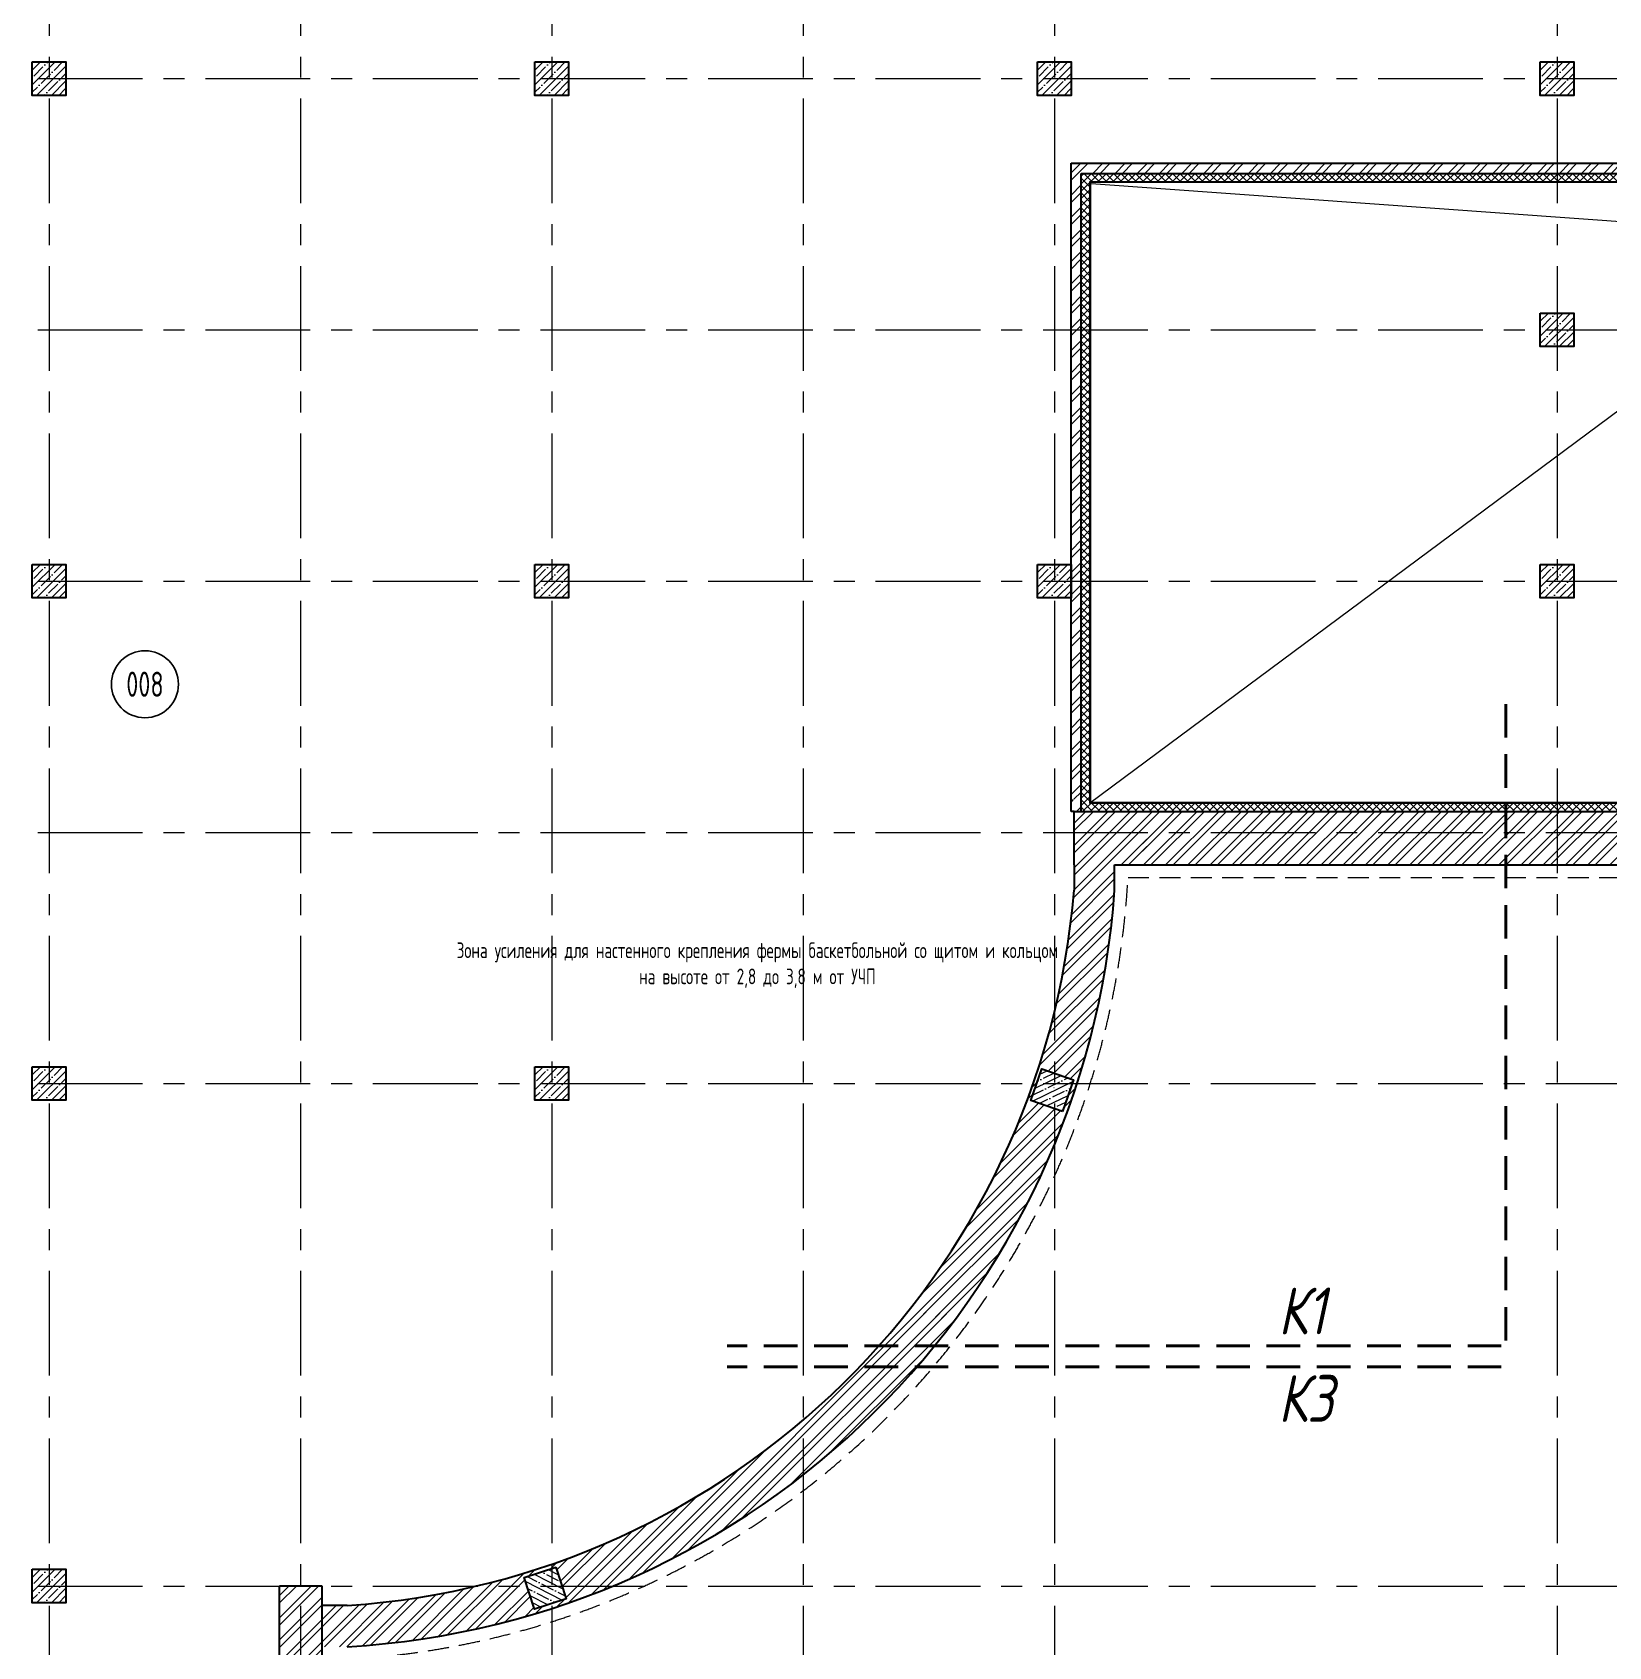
# Model space of a CAD drawing. Header units: millimetres. Extents: x -8417289 to 9420486, y 0 to 166066.
# Drawn here: x -335372 to -316555, y 105876 to 125154 of the extents above; entities that cross this region are included whole.
import ezdxf
from ezdxf import colors
from ezdxf.entities.mleader import LeaderData, LeaderLine
from ezdxf.enums import TextEntityAlignment as Align
from ezdxf.math import Vec2, Vec3

# ---------------------------------------------------------------- set-up
doc = ezdxf.new("R2010")
doc.units = ezdxf.units.MM
doc.header["$MEASUREMENT"] = 0
for name, pattern in [('CENTER', [2, 1.25, -0.25, 0.25, -0.25]), ('HIDDEN', [6, 4, -2]), ('TRATTEGGIATA', [0.75, 0.5, -0.25])]:
    doc.linetypes.add(name, pattern=pattern)
doc.layers.get('0').update_dxf_attribs({"color": 250, "lineweight": 9})
for name, color, linetype, lineweight in [('1 этаж тонкие линии!', 250, 'Continuous', 0), ('АР_Колонны', 250, 'Continuous', 30), ('АР_Колонны Штрих', 250, 'Continuous', 5), ('АР_Маркер экспликации', 239, 'Continuous', 13), ('АР_МосжилНии_Стены', 127, 'Continuous', 30), ('АР_Номер помещения', 1, 'Continuous', 25), ('АР_Оси', 195, 'Continuous', 9), ('АР_Перегородки кирпич', 244, 'Continuous', 30), ('АР_Перегородки_кирпич_Штрих', 244, 'Continuous', 5), ('АР_Сети', 250, 'Continuous', 30), ('АР_стены', 250, 'Continuous', 30), ('АР_тонкая линия', 250, 'Continuous', 0), ('АР_Штриховка кирпич', 250, 'Continuous', 9), ('Подвал', 250, 'Continuous', 30)]:
    doc.layers.add(name, color=color, linetype=linetype, lineweight=lineweight)
doc.layers.add('ТХ_Задание КР', color=7, linetype='Continuous', true_color=0x9a5430)
doc.styles.add('ISOCPEUR', font='isocpeur.TTF')
doc.styles.add('ГОСТ 2.304', font='isocpeur.TTF', dxfattribs={"width": 0.7})
doc.styles.add('М2', font='isocpeui.ttf', dxfattribs={"width": 0.8})
pattern_1 = [(45, (-1298551.721179725, 164426.8594320829), (-132.5825214724777, 132.5825214724777), []), (45, (-1298463.332832225, 164426.8594320829), (-132.5825214724777, 132.5825214724777), [])]

# ---------------------------------------------------------------- blocks, each defined once
blk = doc.blocks.new('*U264')
at = {"layer": 'АР_Номер помещения', "color": 7}
blk.add_circle((-11974.07101150486, -849.2380251303753), 400, dxfattribs=at)
at = {"color": 7, "style": 'ISOCPEUR', "width": 0.7, "flags": 1}
blk.add_attdef('КАТЕГОРИЯ', (-499.1655280450395, -2092.186355050572), '', height=250, dxfattribs=at)
at = {"layer": 'АР_Номер помещения', "color": 7, "style": 'ISOCPEUR', "width": 0.7}
blk.add_attdef('НОМЕР_ПОМЕЩЕНИЯ', text='', height=300, dxfattribs=at).set_placement((-11974.07101150777, -849.2380251303753), align=Align.MIDDLE_CENTER)
blk = doc.blocks.new('A$Cb1ac1438')
at = {"layer": 'АР_Колонны Штрих', "ltscale": 100}
h = blk.add_hatch(dxfattribs=at)
h.set_pattern_fill('ANSI35', color=256, scale=500, angle=161.0398319781508)
h.set_pattern_definition([(206.0398319781508, (898269.906760073, -348997.308166508), (54.8744852097032, -112.3111342341892), []), (206.0398319781508, (898186.3139504915, -348968.589842044), (54.8744852097032, -112.3111342341892), [156.25, -31.25, 0, -31.25])])
h.paths.add_polyline_path([(5719.346614299488, -202.5913746167789), (6097.64448702152, -332.5556754611025), (6227.608787865844, 45.74219726095907), (5849.310915143811, 175.7064981052536)])
h = blk.add_hatch(dxfattribs=at)
h.set_pattern_fill('ANSI35', color=256, scale=500, angle=-72.0645431068729)
h.set_pattern_definition([(332.9354568931271, (-256735.9129927806, 917047.4838722233), (56.87424014611736, 111.3118179161664), []), (332.9354568931271, (-256708.6942039412, 916963.3908433332), (56.87424014611736, 111.3118179161664), [156.25, -31.25, 0, -31.25])])
h.paths.add_polyline_path([(173.2168417862558, -6154.528628895481), (50.03866453003138, -5773.967021993492), (-330.5229423719575, -5897.145199249746), (-207.3447651157039, -6277.70680615172)])
at = {"layer": 'АР_Колонны', "ltscale": 100}
for points in [[(6097.64448702152, -332.5556754611025), (5719.346614299488, -202.5913746167789), (5849.310915143811, 175.7064981052536), (6227.608787865844, 45.74219726095907)], [(50.03866453003138, -5773.967021993492), (173.2168417862558, -6154.528628895481), (-207.3447651157039, -6277.70680615172), (-330.5229423719575, -5897.145199249746)]]:
    blk.add_lwpolyline(points, close=True, dxfattribs=at)

msp = doc.modelspace()

# ---------------------------------------------------------------- hatches: boundary and pattern name
at = {"layer": '1 этаж тонкие линии!', "ltscale": 100, "transparency": 33554559}
h = msp.add_hatch(dxfattribs=at)
h.set_pattern_fill('ANSI37', scale=500, style=0)
h.set_pattern_definition([(45, (-15492.96052481339, 107911.1420704368), (-44.19417382415922, 44.19417382415922), []), (135, (-15492.96052481339, 107911.1420704368), (-44.19417382415922, -44.19417382415921), [])])
h.paths.add_polyline_path([(-306258.0953417295, 121325.4545757953), (-305992.0711264501, 121325.4545757953), (-305992.0711264501, 123369.9490637413), (-306025.8514090478, 123369.9490637413), (-306025.8514090478, 123420.6521764803), (-307526.1564171973, 123420.6521764803), (-307526.1564171973, 123369.9490637413), (-322752.4206091523, 123369.9490637413), (-322752.4206091523, 115950.6824583525), (-305992.0711264501, 115950.6824583525), (-305992.0711264501, 120795.4545757954), (-306258.0953417295, 120795.4545757954)])
edge = h.paths.add_edge_path()
edge.add_line((-305892.5859029791, 120895.4545757953), (-305892.585902979, 120795.4545757954))
edge.add_line((-305892.585902979, 120795.4545757954), (-306258.0953417295, 120795.4545757954))
edge.add_line((-306258.0953417295, 120795.4545757954), (-306258.0953417295, 121325.4545757953))
edge.add_line((-306258.0953417295, 121325.4545757953), (-305892.585902979, 121325.4545757953))
edge.add_line((-305892.585902979, 121325.4545757953), (-305892.585902979, 121225.4545757954))
edge.add_arc((-305892.5859029789, 120895.4545757952), 330.0000000001098, 90.00000000002026, 173.0379373089027)
edge.add_line((-306220.1526900622, 120935.4545757953), (-306222.5859029791, 120935.4545757953))
edge.add_line((-306222.5859029791, 120935.4545757953), (-306222.585902979, 120895.4545757953))
edge.add_line((-306222.585902979, 120895.4545757953), (-305892.5859029791, 120895.4545757953))
edge = h.paths.add_edge_path()
edge.add_line((-305892.585902979, 120935.4545757953), (-305892.5859029791, 120895.4545757953))
edge.add_line((-305892.5859029791, 120895.4545757953), (-306222.585902979, 120895.4545757953))
edge.add_arc((-305892.5859029856, 120895.4545757956), 329.999999993423, 89.91062262276688, 180.000000000043, ccw=False)
edge.add_line((-305892.0711264501, 121225.4541742877), (-305892.0711264501, 123469.9490637413))
edge.add_line((-305892.0711264501, 123469.9490637413), (-306025.8514090478, 123469.9490637413))
edge.add_line((-306025.8514090478, 123469.9490637413), (-306025.8514090478, 123420.6521764803))
edge.add_line((-306025.8514090478, 123420.6521764803), (-307526.1564171973, 123420.6521764803))
edge.add_line((-307526.1564171973, 123420.6521764803), (-307526.1564171973, 123469.9490637413))
edge.add_line((-307526.1564171973, 123469.9490637413), (-322852.4206091523, 123469.9490637413))
edge.add_line((-322852.4206091523, 123469.9490637413), (-322852.4206091523, 115850.6824583525))
edge.add_line((-322852.4206091523, 115850.6824583525), (-305892.0711264501, 115850.6824583525))
edge.add_line((-305892.0711264501, 115850.6824583525), (-305892.0711264501, 120935.4545757953))
edge.add_line((-305892.0711264501, 120935.4545757953), (-305892.585902979, 120935.4545757953))
edge = h.paths.add_edge_path()
edge.add_arc((-305892.5859029851, 120895.4545757956), 329.9999999938888, 173.0379373088267, 180.0000000000429)
edge.add_line((-306222.5859029791, 120895.4545757953), (-306222.585902979, 120935.4545757953))
edge.add_line((-306222.585902979, 120935.4545757953), (-306220.1526900622, 120935.4545757953))
at = {"layer": 'АР_Колонны Штрих', "ltscale": 100}
h = msp.add_hatch(dxfattribs=at)
h.set_pattern_fill('ANSI35', color=256, scale=500)
h.set_pattern_definition([(45, (-1292424.170391682, 164672.1571121852), (-88.38834764831844, 88.38834764831844), []), (45, (-1292335.782044182, 164672.1571121852), (-88.38834764831844, 88.38834764831844), [156.25, -31.25, 0, -31.25])])
h.paths.add_polyline_path([(-334972.0711264507, 124800.6824583525), (-335372.0711264507, 124800.6824583525), (-335372.0711264507, 124400.6824583525), (-334972.0711264507, 124400.6824583525)])
h = msp.add_hatch(dxfattribs=at)
h.set_pattern_fill('ANSI35', color=256, scale=500)
h.set_pattern_definition([(45, (-1286424.170391682, 164672.1571121852), (-88.38834764831844, 88.38834764831844), []), (45, (-1286335.782044182, 164672.1571121852), (-88.38834764831844, 88.38834764831844), [156.25, -31.25, 0, -31.25])])
h.paths.add_polyline_path([(-328972.0711264506, 124800.6824583525), (-329372.0711264506, 124800.6824583525), (-329372.0711264506, 124400.6824583525), (-328972.0711264506, 124400.6824583525)])
h = msp.add_hatch(dxfattribs=at)
h.set_pattern_fill('ANSI35', color=256, scale=500)
h.set_pattern_definition([(45, (-1280424.170391682, 164672.1571121852), (-88.38834764831844, 88.38834764831844), []), (45, (-1280335.782044182, 164672.1571121852), (-88.38834764831844, 88.38834764831844), [156.25, -31.25, 0, -31.25])])
h.paths.add_polyline_path([(-322972.0711264503, 124800.6824583525), (-323372.0711264503, 124800.6824583525), (-323372.0711264503, 124400.6824583525), (-322972.0711264503, 124400.6824583525)])
h = msp.add_hatch(dxfattribs=at)
h.set_pattern_fill('ANSI35', color=256, scale=500)
h.set_pattern_definition([(45, (-1274424.170391682, 164672.1571121852), (-88.38834764831844, 88.38834764831844), []), (45, (-1274335.782044182, 164672.1571121852), (-88.38834764831844, 88.38834764831844), [156.25, -31.25, 0, -31.25])])
h.paths.add_polyline_path([(-316972.0711264502, 124800.6824583525), (-317372.0711264502, 124800.6824583525), (-317372.0711264502, 124400.6824583525), (-316972.0711264502, 124400.6824583525)])
h = msp.add_hatch(dxfattribs=at)
h.set_pattern_fill('ANSI35', color=256, scale=500)
h.set_pattern_definition([(45, (-1274424.170391682, 161672.1571121852), (-88.38834764831844, 88.38834764831844), []), (45, (-1274335.782044182, 161672.1571121852), (-88.38834764831844, 88.38834764831844), [156.25, -31.25, 0, -31.25])])
h.paths.add_polyline_path([(-316972.0711264502, 121800.6824583525), (-317372.0711264502, 121800.6824583525), (-317372.0711264502, 121400.6824583525), (-316972.0711264502, 121400.6824583525)])
h = msp.add_hatch(dxfattribs=at)
h.set_pattern_fill('ANSI35', color=256, scale=500)
h.set_pattern_definition([(45, (-1292424.170391682, 158672.1571121852), (-88.38834764831844, 88.38834764831844), []), (45, (-1292335.782044182, 158672.1571121852), (-88.38834764831844, 88.38834764831844), [156.25, -31.25, 0, -31.25])])
h.paths.add_polyline_path([(-334972.0711264507, 118800.6824583525), (-335372.0711264507, 118800.6824583525), (-335372.0711264507, 118400.6824583525), (-334972.0711264507, 118400.6824583525)])
h = msp.add_hatch(dxfattribs=at)
h.set_pattern_fill('ANSI35', color=256, scale=500)
h.set_pattern_definition([(45, (-1286424.170391682, 158672.1571121852), (-88.38834764831844, 88.38834764831844), []), (45, (-1286335.782044182, 158672.1571121852), (-88.38834764831844, 88.38834764831844), [156.25, -31.25, 0, -31.25])])
h.paths.add_polyline_path([(-328972.0711264506, 118800.6824583525), (-329372.0711264506, 118800.6824583525), (-329372.0711264506, 118400.6824583525), (-328972.0711264506, 118400.6824583525)])
h = msp.add_hatch(dxfattribs=at)
h.set_pattern_fill('ANSI35', color=256, scale=500)
h.set_pattern_definition([(45, (-1280424.170391682, 158672.1571121852), (-88.38834764831844, 88.38834764831844), []), (45, (-1280335.782044182, 158672.1571121852), (-88.38834764831844, 88.38834764831844), [156.25, -31.25, 0, -31.25])])
h.paths.add_polyline_path([(-322972.0711264503, 118800.6824583525), (-323372.0711264503, 118800.6824583525), (-323372.0711264503, 118400.6824583525), (-322972.0711264503, 118400.6824583525)])
h = msp.add_hatch(dxfattribs=at)
h.set_pattern_fill('ANSI35', color=256, scale=500)
h.set_pattern_definition([(45, (-1274424.170391682, 158672.1571121852), (-88.38834764831844, 88.38834764831844), []), (45, (-1274335.782044182, 158672.1571121852), (-88.38834764831844, 88.38834764831844), [156.25, -31.25, 0, -31.25])])
h.paths.add_polyline_path([(-316972.0711264502, 118800.6824583525), (-317372.0711264502, 118800.6824583525), (-317372.0711264502, 118400.6824583525), (-316972.0711264502, 118400.6824583525)])
h = msp.add_hatch(dxfattribs=at)
h.set_pattern_fill('ANSI35', color=256, scale=500)
h.set_pattern_definition([(45, (-1292424.170391682, 152672.1571121852), (-88.38834764831844, 88.38834764831844), []), (45, (-1292335.782044182, 152672.1571121852), (-88.38834764831844, 88.38834764831844), [156.25, -31.25, 0, -31.25])])
h.paths.add_polyline_path([(-334972.0711264507, 112800.6824583525), (-335372.0711264507, 112800.6824583525), (-335372.0711264507, 112400.6824583525), (-334972.0711264507, 112400.6824583525)])
h = msp.add_hatch(dxfattribs=at)
h.set_pattern_fill('ANSI35', color=256, scale=500)
h.set_pattern_definition([(45, (-1286424.170391682, 152672.1571121852), (-88.38834764831844, 88.38834764831844), []), (45, (-1286335.782044182, 152672.1571121852), (-88.38834764831844, 88.38834764831844), [156.25, -31.25, 0, -31.25])])
h.paths.add_polyline_path([(-328972.0711264506, 112800.6824583525), (-329372.0711264506, 112800.6824583525), (-329372.0711264506, 112400.6824583525), (-328972.0711264506, 112400.6824583525)])
h = msp.add_hatch(dxfattribs=at)
h.set_pattern_fill('ANSI35', color=256, scale=500)
h.set_pattern_definition([(45, (-1292424.170391682, 146672.1571121852), (-88.38834764831844, 88.38834764831844), []), (45, (-1292335.782044182, 146672.1571121852), (-88.38834764831844, 88.38834764831844), [156.25, -31.25, 0, -31.25])])
h.paths.add_polyline_path([(-334972.0711264507, 106800.6824583525), (-335372.0711264507, 106800.6824583525), (-335372.0711264507, 106400.6824583525), (-334972.0711264507, 106400.6824583525)])
at = {"layer": 'АР_Перегородки_кирпич_Штрих', "ltscale": 100}
h = msp.add_hatch(dxfattribs=at)
h.set_pattern_fill('ANSI32', color=256, scale=500)
h.set_pattern_definition([(45, (-15289.26513409219, 0), (-132.5825214724777, 132.5825214724777), []), (45, (-15200.87678659218, 0), (-132.5825214724777, 132.5825214724777), [])])
h.paths.add_polyline_path([(-304052.0711264501, 123589.9490637413), (-305172.0711264501, 123589.9490637413), (-305172.0711264501, 123469.9490637413), (-304172.0711264501, 123469.9490637413), (-304172.5771687811, 121600.6824583525), (-304052.5840094198, 121600.6824583525)])
h.paths.add_polyline_path([(-304052.5840094198, 121600.6824583525), (-304172.5771687811, 121600.6824583525), (-304173.3705045159, 118670.1845431714), (-304172.0711264501, 115850.6824583525), (-304054.0665040578, 115850.6824583525), (-304053.3574848831, 118550.1845431714)])
h.paths.add_polyline_path([(-306026.1564171973, 123589.9490637413), (-306026.1564171973, 123469.9490637413), (-305892.0711264501, 123469.9490637413), (-305892.5859029801, 121325.4545757953), (-305772.5859029799, 121325.4545757953), (-305772.0711264501, 123469.9490637413), (-305172.0711264501, 123469.9490637413), (-305172.0711264501, 123589.9490637413)])
h.paths.add_polyline_path([(-322852.4199923284, 115996.3361342852), (-322851.1212437177, 123469.9205100444), (-307526.1564171973, 123469.9490637413), (-307526.1564171973, 123589.9490637413), (-322971.1212310863, 123589.9490637413), (-322972.421225976, 115996.3361342852)])
h.paths.add_polyline_path([(-322972.3246298887, 116422.3475705374), (-322932.4206091522, 116422.3475705374), (-322932.4206091522, 116462.3475705375), (-322972.3179141203, 116462.3475705374)], flags=16)
h.paths.add_polyline_path([(-322852.4206091521, 115992.2734729237), (-322972.3414193097, 115992.2734729237), (-322972.4206091521, 115850.682458348), (-322852.4206091523, 115850.6824583525)])
at = {"layer": 'АР_Штриховка кирпич', "ltscale": 100}
h = msp.add_hatch(dxfattribs=at)
h.set_pattern_fill('ANSI32', color=256, scale=500)
h.set_pattern_definition(pattern_1)
h.paths.add_polyline_path([(-322946.1180642748, 112648.224219518), (-322961.2216596514, 112600.6824583525), (-323172.0711264503, 112600.6824583525), (-323199.1559286597, 112732.6939443187)], flags=16)
h.paths.add_polyline_path([(-323382.9205932492, 112600.6824583525), (-323324.9686016155, 112776.5329568123), (-323198.5888596172, 112734.3445592263), (-323172.0711264503, 112600.6824583525)], flags=16)
h.paths.add_polyline_path([(-323072.9704356921, 112268.2411963662), (-323199.3501776903, 112310.4295939522), (-323172.0711264503, 112600.6824583525), (-322961.2216596514, 112600.6824583525)], flags=16)
h.paths.add_polyline_path([(-323198.7831086478, 112312.0802088598), (-323451.8209730327, 112396.5499336605), (-323382.9205932493, 112600.6824583525), (-323172.0711264503, 112600.6824583525)], flags=16)
edge = h.paths.add_edge_path()
edge.add_line((-322067.0711264503, 115850.6824583481), (-322937.0711264506, 115850.6824583765))
edge.add_arc((-1477104.667928795, 115380.6824575035), 1154167.692499015, -0.02333197960928146, 0.023331979694489746, ccw=False)
edge.add_arc((-332221.3052867504, 115664.1989911303), 9314.761999561275, 321.68271989326865, 355.35999482408715, ccw=False)
edge.add_line((-324913.0416397232, 109888.9004210118), (-324376.4676794859, 109758.9389800894))
edge.add_arc((-332173.8220975739, 115605.6691985809), 9745.921719832271, 323.1361487127608, 355.9107374150291)
edge.add_line((-322452.7118934882, 114910.6824583331), (-322452.7118934878, 115210.6824583402))
edge.add_line((-322452.7118934878, 115210.6824583402), (-322067.0711264503, 115210.6824583525))
edge.add_line((-322067.0711264503, 115210.6824583525), (-322067.0711264503, 115850.6824583481))
h = msp.add_hatch(dxfattribs=at)
h.set_pattern_fill('ANSI32', color=256, scale=500)
h.set_pattern_definition(pattern_1)
h.paths.add_polyline_path([(-309596.9097890062, 115410.2370001124), (-309596.9097890062, 115210.6824583525), (-306241.9211502878, 115210.6824583524), (-306241.9211502878, 115850.6824583524), (-322120.0107513145, 115850.6824583525), (-322120.0107513145, 115210.6824583525), (-309847.2324638944, 115210.6824583525), (-309847.2324638944, 115410.2370001124)])
h = msp.add_hatch(dxfattribs=at)
h.set_pattern_fill('ANSI32', color=256, scale=500)
h.set_pattern_definition([(45, (-1298418.673593336, 164822.7913692372), (-132.5825214724777, 132.5825214724777), []), (45, (-1298330.285245836, 164822.7913692372), (-132.5825214724777, 132.5825214724777), [])])
h.paths.add_polyline_path([(-328782.1922958228, 102375.6824583525), (-329292.1922958228, 101865.6824583525), (-329292.1922958228, 99715.68245835253), (-331012.0361820102, 99715.68245835253), (-331012.0361820101, 98935.68245835259), (-329682.0012375686, 98935.68245835253), (-329682.0012375687, 93215.35490996396), (-329172.0711264507, 93215.35490996396), (-329172.0711264506, 98935.68245835247), (-326172.0711264504, 98935.68245835253), (-326172.0361820101, 97157.1086185961), (-325662.0361820112, 97157.1086185961), (-325662.036182011, 99445.8378912746), (-328782.1922958228, 99445.68245835253)])
h.paths.add_polyline_path([(-329172.0711264506, 106811.5015921848), (-329172.0711264506, 106600.6824583525), (-329460.5545658352, 106575.5444848357), (-329502.718766466, 106702.0333479182)], flags=16)
h.paths.add_polyline_path([(-329123.7855920562, 106828.3533511282), (-329039.4553213065, 106575.370016665), (-329172.0711264506, 106600.6824583525), (-329172.0711264506, 106811.5015921848)], flags=16)
h.paths.add_polyline_path([(-329172.0711264505, 106389.8633245202), (-329377.8847872713, 106322.0236910044), (-329462.2150580211, 106575.0070254675), (-329172.0711264505, 106600.6824583525)], flags=16)
h.paths.add_polyline_path([(-329172.0711264506, 106389.8633245203), (-329172.0711264506, 106600.6824583525), (-329041.1158134926, 106574.8325572968), (-328998.9516128617, 106448.3436942143)], flags=16)
h.paths.add_polyline_path([(-332101.1061155543, 104554.3739539081), (-331912.1922958226, 104554.3739539081), (-331912.1922958226, 103474.4889956772), (-332101.1061155543, 103474.4889956772)], flags=17)
edge = h.paths.add_edge_path()
edge.add_line((-332422.192295823, 104619.3739539081), (-332101.1061155544, 104619.3739539081))
edge.add_line((-332101.1061155544, 104619.3739539081), (-332101.1061155543, 103409.4889956772))
edge.add_line((-332101.1061155543, 103409.4889956772), (-332422.1922958228, 103409.4889956772))
edge.add_line((-332422.1922958228, 103409.4889956772), (-332422.1922958227, 98935.4897598165))
edge.add_line((-332422.1922958227, 98935.4897598165), (-331011.9628120004, 98935.71915412537))
edge.add_line((-331011.9628120004, 98935.71915412537), (-331012.1095520199, 99715.64576257975))
edge.add_line((-331012.1095520199, 99715.64576257975), (-331642.1922958228, 99715.56315136206))
edge.add_line((-331642.1922958228, 99715.56315136206), (-331642.1922958228, 101865.6824583525))
edge.add_line((-331642.1922958228, 101865.6824583525), (-329292.1922958228, 101865.6824583525))
edge.add_line((-329292.1922958228, 101865.6824583525), (-328782.1922958228, 102375.6824583525))
edge.add_line((-328782.1922958228, 102375.6824583525), (-331911.7639104379, 102375.6824583525))
edge.add_line((-331911.7639104379, 102375.6824583525), (-331912.1922958228, 105875.9435017856))
edge.add_line((-331912.1922958228, 105875.9435017856), (-331612.1922957873, 105875.9435017877))
edge.add_arc((-332173.8220975736, 115605.6691985811), 9745.92171983219, 273.3036233390724, 293.0807652531338)
edge.add_arc((-332173.8220975742, 115605.6691985818), 9745.92171983306, 293.0807652531357, 323.7250383778538)
edge.add_line((-324316.7875196856, 109839.3880910588), (-324909.4967909608, 109893.3890281035))
edge.add_arc((-332221.3052866729, 115664.1989910304), 9314.761999438475, 273.74937375992903, 321.7179014208314, ccw=False)
edge.add_line((-331612.1922958228, 106369.3739539164), (-331912.1922956888, 106369.373953908))
edge.add_line((-331912.1922956888, 106369.373953908), (-331912.1922958228, 106600.6824583525))
edge.add_line((-331912.1922958228, 106600.6824583525), (-332422.192295823, 106600.6824583525))
edge.add_line((-332422.192295823, 106600.6824583525), (-332422.192295823, 104619.3739539081))

# ---------------------------------------------------------------- linework, layer by layer
at = {"linetype": 'TRATTEGGIATA', "ltscale": 500}
msp.add_line((-322292.9184881856, 115060.6824583525), (-306282.0711264503, 115060.6824583525), dxfattribs=at)
msp.add_arc((-332173.8220975736, 115605.6691985808), 9895.921719831927, 272.3712849375702, 356.8430181081399, dxfattribs=at)
at = {"layer": 'АР_Колонны', "ltscale": 100}
for points in [[(-335372.0711264507, 124800.6824583525), (-334972.0711264507, 124800.6824583525), (-334972.0711264507, 124400.6824583525), (-335372.0711264507, 124400.6824583525)], [(-329372.0711264506, 124800.6824583525), (-328972.0711264506, 124800.6824583525), (-328972.0711264506, 124400.6824583525), (-329372.0711264506, 124400.6824583525)], [(-323372.0711264503, 124800.6824583525), (-322972.0711264503, 124800.6824583525), (-322972.0711264503, 124400.6824583525), (-323372.0711264503, 124400.6824583525)], [(-317372.0711264502, 124800.6824583525), (-316972.0711264502, 124800.6824583525), (-316972.0711264502, 124400.6824583525), (-317372.0711264502, 124400.6824583525)], [(-317372.0711264502, 121800.6824583525), (-316972.0711264502, 121800.6824583525), (-316972.0711264502, 121400.6824583525), (-317372.0711264502, 121400.6824583525)], [(-335372.0711264507, 118800.6824583525), (-334972.0711264507, 118800.6824583525), (-334972.0711264507, 118400.6824583525), (-335372.0711264507, 118400.6824583525)], [(-329372.0711264506, 118800.6824583525), (-328972.0711264506, 118800.6824583525), (-328972.0711264506, 118400.6824583525), (-329372.0711264506, 118400.6824583525)], [(-323372.0711264503, 118800.6824583525), (-322972.0711264503, 118800.6824583525), (-322972.0711264503, 118400.6824583525), (-323372.0711264503, 118400.6824583525)], [(-317372.0711264502, 118800.6824583525), (-316972.0711264502, 118800.6824583525), (-316972.0711264502, 118400.6824583525), (-317372.0711264502, 118400.6824583525)], [(-335372.0711264507, 112800.6824583525), (-334972.0711264507, 112800.6824583525), (-334972.0711264507, 112400.6824583525), (-335372.0711264507, 112400.6824583525)], [(-329372.0711264506, 112800.6824583525), (-328972.0711264506, 112800.6824583525), (-328972.0711264506, 112400.6824583525), (-329372.0711264506, 112400.6824583525)], [(-335372.0711264507, 106800.6824583525), (-334972.0711264507, 106800.6824583525), (-334972.0711264507, 106400.6824583525), (-335372.0711264507, 106400.6824583525)]]:
    msp.add_lwpolyline(points, close=True, dxfattribs=at)
at = {"layer": 'АР_МосжилНии_Стены', "ltscale": 100}
for p, q in [((-322937.0711264503, 115850.6824583525), (-322067.0711264503, 115850.6824583525)), ((-322937.0711264503, 115210.6824583525), (-322937.0711264503, 115850.682458348)), ((-322174.6778695334, 115850.6824583525), (-306208.403607368, 115850.6824583525)), ((-322452.7118934878, 115210.6824583525), (-322002.0711264502, 115210.6824583525)), ((-322239.6778695334, 115210.6824583525), (-305787.1893165926, 115210.6824583525)), ((-332422.1922958228, 104619.3739539081), (-332422.1922958228, 106600.6824583525)), ((-331912.1922958228, 106600.6824583609), (-332422.192295823, 106600.6824583609)), ((-331912.1922958227, 104554.3739539081), (-331912.1922958228, 106600.6824583525))]:
    msp.add_line(p, q, dxfattribs=at)
for points in [[(-322937.0711264502, 115210.6824583422), (-322937.0711264502, 114910.6824583402)], [(-322452.7118934878, 114910.6824583402), (-322452.7118934878, 115210.6824583402)], [(-331612.1922956888, 106369.373953908), (-331912.1922956888, 106369.373953908)]]:
    msp.add_lwpolyline(points, dxfattribs=at)
for centre, radius, start, end in [((-332221.305286749, 115664.1989911299), 9314.761999559945, 273.7493737590794, 355.3599948243836), ((-332173.8220975735, 115605.6691985808), 9745.921719831898, 273.3036233407794, 355.9107374146807)]:
    msp.add_arc(centre, radius, start, end, dxfattribs=at)
at = {"layer": 'АР_Оси', "linetype": 'CENTER', "ltscale": 1000}
for p, q in [((-335172.0711264507, 134363.1513644526), (-335172.0711264507, 78630.80280076223)), ((-332172.0711264507, 134363.1513644527), (-332172.0711264507, 78630.80280076223)), ((-329172.0711264506, 134363.1513644526), (-329172.0711264506, 78630.80280076223)), ((-326172.0711264504, 134363.1513644527), (-326172.0711264504, 78630.80280076223)), ((-323172.0711264503, 134363.1513644526), (-323172.0711264503, 78630.80280076223)), ((-317172.0711264502, 134363.1513644526), (-317172.0711264502, 78630.80280076223)), ((-359305.7650579241, 124600.6824583525), (-276127.3630032049, 124600.6824583525)), ((-359305.7650579241, 121600.6824583525), (-276127.3630032049, 121600.6824583525)), ((-359305.7650579241, 118600.6824583525), (-276127.3630032049, 118600.6824583525)), ((-359305.7650579241, 115600.6824583525), (-276127.3630032049, 115600.6824583525)), ((-359305.7650579241, 112600.6824583525), (-276127.3630032049, 112600.6824583525)), ((-359305.7650579241, 106600.6824583525), (-276127.3630032049, 106600.6824583525))]:
    msp.add_line(p, q, dxfattribs=at)
at = {"layer": 'АР_Перегородки кирпич', "linetype": 'Continuous', "ltscale": 100}
for p, q in [((-322972.4206091521, 120532.6524932313, 1.961751612303354), (-322971.1212310863, 123589.9490637413, 1.961751612303354)), ((-322971.1212310863, 123589.9490637413, 1.961751612303354), (-307526.1564171973, 123589.9490637413, 1.961751612303354)), ((-322852.4206091521, 120532.6524932313, 1.961751612303354), (-322851.1212310863, 123469.9490637413, 1.961751612303354)), ((-322851.1212310863, 123469.9490637413, 1.961751612303354), (-307526.1564171973, 123469.9490637413, 1.961751612303354)), ((-322972.4206091521, 115850.682458348, 1.961751612303354), (-322972.4206091521, 120570.1845431714, 1.961751612303354)), ((-322852.4206091523, 115850.6824583525, 1.961751612303354), (-322852.4206091521, 120570.1845431714, 1.961751612303354)), ((-322937.0711264503, 115850.682458348), (-322972.4206091521, 115850.682458348, 1.961751612307125))]:
    msp.add_line(p, q, dxfattribs=at)
at = {"layer": 'АР_Сети', "color": 251, "linetype": 'HIDDEN', "lineweight": 50, "ltscale": 100}
for p, q in [((-317838.4925194005, 109470.2044018847), (-327076.0163383982, 109470.2044018847)), ((-317838.4925194005, 109217.866614254), (-327076.0163383982, 109217.866614254))]:
    msp.add_line(p, q, dxfattribs=at)
msp.add_lwpolyline([(-317784.5204495725, 117132.3775246171), (-317784.5204495725, 109479.8590045744)], dxfattribs=at)
at = {"layer": 'АР_тонкая линия', "color": 18, "ltscale": 500, "true_color": 0x000000, "elevation": 0.5840179250958151}
for points in [[(-307527.9557243478, 123469.9490637413), (-307527.9557243478, 123369.9490637413), (-322752.4206091523, 123369.9490637413), (-322752.4206091523, 115950.6824583525), (-305992.0711264501, 115950.6824583525), (-305992.0711264501, 120795.4545757954)], [(-307517.9557243478, 123469.9490637413), (-307517.9557243478, 123359.9490637413), (-322742.4206091523, 123359.9490637413), (-322742.4206091523, 115960.6824583525), (-306002.0711264501, 115960.6824583525), (-306002.0711264501, 120795.4545757954)]]:
    msp.add_lwpolyline(points, dxfattribs=at)
at = {"layer": 'Подвал', "lineweight": 13, "ltscale": 500}
for p, q in [((-322732.4206091523, 123349.9490637413, 0.5840179250958151), (-314653.229220262, 122768.6866951647)), ((-322752.4206091523, 115950.6824583525, 0.5840179250958151), (-314653.229220262, 121966.9620747782))]:
    msp.add_line(p, q, dxfattribs=at)

# ---------------------------------------------------------------- block references
at = {"layer": 'АР_Маркер экспликации', "color": 7}
ref = msp.add_blockref('*U264', (-322053.1488378855, 118218.252495448), dxfattribs=at)
ref.add_attrib('НОМЕР_ПОМЕЩЕНИЯ', '008', dxfattribs={"layer": 'АР_Номер помещения', "color": 7, "height": 300, "style": 'ISOCPEUR', "width": 0.7}).set_placement((-334027.2198493932, 117369.0144703176), align=Align.MIDDLE_CENTER)
at = {"layer": 'АР_стены', "color": 51, "ltscale": 100, "true_color": 0xf8f6b0}
msp.add_blockref('A$Cb1ac1438', (-329172.0711264506, 112600.6824583525), dxfattribs=at)

# ---------------------------------------------------------------- texts
at = {"layer": 'АР_Сети', "ltscale": 10, "style": 'М2', "width": 0.8}
for s, p in [('К1', (-320499.7583657335, 109605.9999793287)), ('К3', (-320499.7583657335, 108560.9794419472))]:
    msp.add_text(s, height=560, dxfattribs=at).set_placement(p)

# ---------------------------------------------------------------- leaders
at = {"layer": 'ТХ_Задание КР', "color": 1, "ltscale": 100}
ml = msp.add_multileader_mtext('Standard', dxfattribs=at)
ml.set_content('\\pxsm1,qc;{\\C1;Предусмотреть усиление конструкции по всей длине для возможности размещения (монтажа) спортивного оборудования }', color=7, style='ГОСТ 2.304')
ml.set_leader_properties(color=256, lineweight=25)
ml.build(insert=Vec2(0, 0))
ml.multileader.update_dxf_attribs({"text_left_attachment_type": 6, "text_right_attachment_type": 6, "dogleg_length": 150, "arrow_head_size": 225, "scale": 75})
ctx = ml.context
ctx.base_point, ctx.scale, ctx.char_height, ctx.arrow_head_size, ctx.landing_gap_size, ctx.plane_origin = Vec3(-186217.8768942283, 130035.478910679), 75, 187.5, 225, 150, Vec3(-151883.667907913, 114996.2401526631)
ctx.left_attachment, ctx.right_attachment, ctx.text_align_type = 6, 6, 1
notes = []
notes.append((ctx, [(1, (1, 1, 0), (-181305.3768942283, 130035.478910679), (-1, 0), 150, [(1, [(-182092.6876682802, 124869.953526007)], 0, [])])]))
ctx.mtext.insert, ctx.mtext.width, ctx.mtext.defined_height, ctx.mtext.alignment, ctx.mtext.line_spacing_factor, ctx.mtext.flow_direction = Vec3(-183852.5415094849, 130279.228910679), 4494.3292305132, 2263.282723931537, 2, 0.8, 5
ml = msp.add_multileader_mtext('Standard', dxfattribs=at)
ml.set_content('\\pxsm1,qc;{\\C1;Зона усиления для настенного крепления фермы баскетбольной со щитом и кольцом \\Pна высоте от пола до 4,5 м от УЧП}', color=7, style='ГОСТ 2.304')
ml.set_leader_properties(color=256, lineweight=25)
ml.build(insert=Vec2(0, 0))
ml.multileader.update_dxf_attribs({"text_left_attachment_type": 6, "text_right_attachment_type": 6, "dogleg_length": 150, "arrow_head_size": 225, "scale": 75})
ctx = ml.context
ctx.base_point, ctx.scale, ctx.char_height, ctx.arrow_head_size, ctx.landing_gap_size, ctx.plane_origin = Vec3(-154160.5988904971, 124600.6824583525), 75, 187.5, 225, 150, Vec3(-113451.072613134, 107936.5793955038)
ctx.left_attachment, ctx.right_attachment, ctx.text_align_type = 6, 6, 1
notes.append((ctx, [(0, (1, 1, 0), (-154310.5988904971, 124600.6824583525), (1, 0), 150, [(1, [(-158483.9146120202, 121600.6380630359)], 0, [])])]))
ctx.mtext.insert, ctx.mtext.width, ctx.mtext.defined_height, ctx.mtext.alignment, ctx.mtext.line_spacing_factor, ctx.mtext.flow_direction = Vec3(-151763.4342752405, 124825.6824583525), 4494.3292305132, 2263.282723931537, 2, 0.8, 5
ml = msp.add_multileader_mtext('Standard', dxfattribs=at)
ml.set_content('\\pxsm1,qc;{\\C1;Предусмотреть усиление конструкции по всей длине для возможности размещения (монтажа) спортивного оборудования }', color=7, style='ГОСТ 2.304')
ml.set_leader_properties(color=256, lineweight=25)
ml.build(insert=Vec2(0, 0))
ml.multileader.update_dxf_attribs({"text_left_attachment_type": 6, "text_right_attachment_type": 6, "dogleg_length": 150, "arrow_head_size": 225, "scale": 75})
ctx = ml.context
ctx.base_point, ctx.scale, ctx.char_height, ctx.arrow_head_size, ctx.landing_gap_size, ctx.plane_origin = Vec3(-157016.9109017784, 116858.2454361063), 75, 187.5, 225, 150, Vec3(-118303.6991626611, 104934.8518908457)
ctx.left_attachment, ctx.right_attachment, ctx.text_align_type = 6, 6, 1
notes.append((ctx, [(0, (1, 1, 0), (-157166.9109017784, 116858.2454361063), (1, 0), 150, [(1, [(-158418.821595489, 117439.8846890028)], 0, [])])]))
ctx.mtext.insert, ctx.mtext.width, ctx.mtext.defined_height, ctx.mtext.alignment, ctx.mtext.line_spacing_factor, ctx.mtext.flow_direction = Vec3(-154619.7462865218, 117101.9954361063), 4494.3292305132, 2263.282723931537, 2, 0.8, 5
ml = msp.add_multileader_mtext('Standard', dxfattribs=at)
ml.set_content('\\pxsm1,qc;{\\C1;Зона усиления для настенного крепления фермы баскетбольной со щитом и кольцом \\Pна высоте от 2,8 до 3,8 м от УЧП}', color=7, style='ГОСТ 2.304')
ml.set_leader_properties(color=256, lineweight=25)
ml.build(insert=Vec2(0, 0))
ml.multileader.update_dxf_attribs({"text_left_attachment_type": 6, "text_right_attachment_type": 6, "dogleg_length": 150, "arrow_head_size": 225, "scale": 75})
ctx = ml.context
ctx.base_point, ctx.scale, ctx.char_height, ctx.arrow_head_size, ctx.landing_gap_size, ctx.plane_origin = Vec3(-162365.0479697743, 114061.3663136614), 75, 187.5, 225, 150, Vec3(-120203.2702965619, 95150.49773084704)
ctx.left_attachment, ctx.right_attachment, ctx.text_align_type = 6, 6, 2
notes.append((ctx, [(0, (1, 1, 0), (-162515.0479697743, 114061.3663136614), (1, 0), 150, [(1, [(-164222.1500003132, 115850.6824583525)], 0, [])])]))
ctx.mtext.insert, ctx.mtext.width, ctx.mtext.defined_height, ctx.mtext.alignment, ctx.mtext.line_spacing_factor, ctx.mtext.flow_direction = Vec3(-158179.1104697743, 114286.3663136614), 4494.3292305132, 2263.282723931537, 3, 0.8, 5
ml = msp.add_multileader_mtext('Standard', dxfattribs=at)
ml.set_content('\\pxsm1,qc;{\\C1;Зона усиления для настенного крепления фермы баскетбольной со щитом и кольцом \\Pна высоте от 2,8 до 3,8 м от УЧП}', color=7, style='ГОСТ 2.304')
ml.set_leader_properties(color=256, lineweight=25)
ml.build(insert=Vec2(0, 0))
ml.multileader.update_dxf_attribs({"text_left_attachment_type": 6, "text_right_attachment_type": 6, "dogleg_length": 150, "arrow_head_size": 225, "scale": 75})
ctx = ml.context
ctx.base_point, ctx.scale, ctx.char_height, ctx.arrow_head_size, ctx.landing_gap_size, ctx.plane_origin = Vec3(-175039.8687490653, 113641.2414238458), 75, 187.5, 225, 150, Vec3(-132203.2702965619, 95150.49773084704)
ctx.left_attachment, ctx.right_attachment, ctx.text_align_type = 6, 6, 1
notes.append((ctx, [(0, (1, 1, 0), (-175189.8687490653, 113641.2414238458), (1, 0), 150, [(1, [(-176222.1500003132, 115849.8477719799)], 0, [])])]))
ctx.mtext.insert, ctx.mtext.width, ctx.mtext.defined_height, ctx.mtext.alignment, ctx.mtext.line_spacing_factor, ctx.mtext.flow_direction = Vec3(-172642.7041338087, 113866.2414238458), 4494.3292305132, 2263.282723931537, 2, 0.8, 5
ml = msp.add_multileader_mtext('Standard', dxfattribs=at)
ml.set_content('\\pxsm1,qc;{\\C1;Зона усиления для настенного крепления табло электронного на высоте 5,0м от УЧП}', color=7, style='ГОСТ 2.304')
ml.set_leader_properties(color=256, lineweight=25)
ml.build(insert=Vec2(0, 0))
ml.multileader.update_dxf_attribs({"text_left_attachment_type": 6, "text_right_attachment_type": 6, "dogleg_length": 150, "arrow_head_size": 225, "scale": 75})
ctx = ml.context
ctx.base_point, ctx.scale, ctx.char_height, ctx.arrow_head_size, ctx.landing_gap_size, ctx.plane_origin = Vec3(-169022.7920769965, 108470.9103196533), 75, 187.5, 225, 150, Vec3(-123635.7946177102, 93017.54080780555)
ctx.left_attachment, ctx.right_attachment, ctx.text_align_type = 6, 6, 1
notes.append((ctx, [(0, (1, 1, 0), (-169172.7920769965, 108470.9103196533), (1, 0), 150, [(1, [(-170593.5767180584, 115796.7638980248)], 0, [])])]))
ctx.mtext.insert, ctx.mtext.width, ctx.mtext.defined_height, ctx.mtext.alignment, ctx.mtext.line_spacing_factor, ctx.mtext.flow_direction = Vec3(-166625.6274617399, 108714.6603196533), 4494.3292305132, 2263.282723931537, 2, 0.8, 5
ml = msp.add_multileader_mtext('Standard', dxfattribs=at)
ml.set_content('\\pxsm1,qc;{\\C1;Зона усиления для настенного крепления стоек волейбольных на высоте от 0,5 до 3,0 м от УЧП}', color=7, style='ГОСТ 2.304')
ml.set_leader_properties(color=256, lineweight=25)
ml.build(insert=Vec2(0, 0))
ml.multileader.update_dxf_attribs({"text_left_attachment_type": 6, "text_right_attachment_type": 6, "dogleg_length": 150, "arrow_head_size": 225, "scale": 75})
ctx = ml.context
ctx.base_point, ctx.scale, ctx.char_height, ctx.arrow_head_size, ctx.landing_gap_size, ctx.plane_origin = Vec3(-168559.8298629019, 110283.0367589728), 75, 187.5, 225, 150, Vec3(-128258.1661100042, 94949.75131302682)
ctx.left_attachment, ctx.right_attachment, ctx.text_align_type = 6, 6, 1
notes.append((ctx, [(0, (1, 1, 0), (-168709.8298629019, 110283.0367589728), (1, 0), 150, [(1, [(-170258.9146127089, 115850.638063036)], 0, [])])]))
ctx.mtext.insert, ctx.mtext.width, ctx.mtext.defined_height, ctx.mtext.alignment, ctx.mtext.line_spacing_factor, ctx.mtext.flow_direction = Vec3(-166162.6652476453, 110508.0367589728), 4494.3292305132, 2263.282723931537, 2, 0.8, 5
for ctx, leaders in notes:
    for number, flags, end, landing, length, lines in leaders:
        leader = LeaderData()
        leader.index, (leader.has_last_leader_line, leader.has_dogleg_vector, leader.attachment_direction) = number, flags
        leader.last_leader_point, leader.dogleg_vector, leader.dogleg_length = Vec3(end), Vec3(landing), length
        for number, points, colour, breaks in lines:
            line = LeaderLine()
            line.index, line.vertices, line.color, line.breaks = number, Vec3.list(points), colors.encode_raw_color(colour), breaks
            leader.lines.append(line)
        ctx.leaders.append(leader)

doc.saveas('drawing.dxf')
